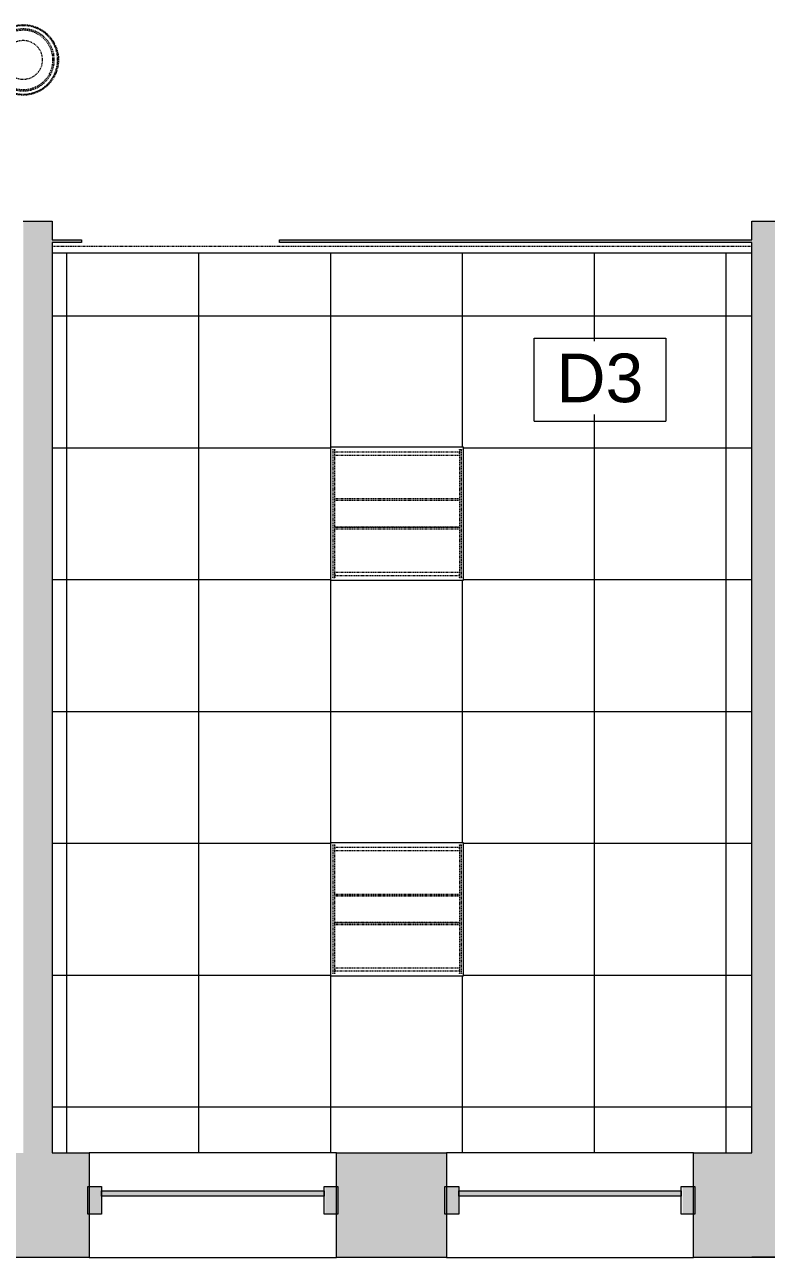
# Model space of a CAD drawing. Header units: inches. Extents: x -1767 to 678, y -1053 to 120.
# Drawn here: x -1499.6 to -1364.6, y -1022.8 to -798.4 of the extents above; entities that cross this region are included whole.
import ezdxf

# ---------------------------------------------------------------- set-up
doc = ezdxf.new("R2010")
doc.units = ezdxf.units.IN
doc.header["$MEASUREMENT"] = 0
doc.linetypes.add('Demolished', pattern=[0.1875, 0.125, -0.0625])
for name, color, linetype, lineweight in [('06_555 11th St - background_dwg', 8, 'Continuous', 9), ('A-ANNO-KEYN', 231, 'Continuous', 9), ('A-CLNG', 13, 'Continuous', 13), ('A-CLNG-PATT', 13, 'Continuous', 13), ('A-GLAZ-CURT', 52, 'Continuous', 13), ('A-GLAZ-CWMG', 51, 'Continuous', 13), ('A-WALL', 113, 'Continuous', 13), ('A-WALL-PATT', 111, 'Continuous', 13), ('E-LITE-EQPM', 33, 'Demolished', 9), ('I-WALL', 2, 'Continuous', 13), ('W', 7, 'Continuous', 9)]:
    doc.layers.add(name, color=color, linetype=linetype, lineweight=lineweight)
doc.styles.add('Arial_2', font='arial.ttf', dxfattribs={"height": 8.851796})

# ---------------------------------------------------------------- blocks, each defined once
blk = doc.blocks.new('System Panel - Glazed-4837760-FIRST FLOOR RCP DEMO')
at = {"layer": 'A-GLAZ-CURT', "lineweight": 9}
blk.add_hatch(color=7, dxfattribs=at).paths.add_polyline_path([(20.25, 0.75), (20.25, 1.75), (-20.25, 1.75), (-20.25, 0.75), (-18.45, 0.75)], flags=0)
at = {"layer": 'A-GLAZ-CURT', "color": 8, "lineweight": 20}
for p, q in [((-20.25, 0.75), (-20.25, 1.75)), ((-20.25, 1.75), (20.25, 1.75)), ((20.25, 0.75), (-20.25, 0.75)), ((20.25, 1.75), (20.25, 0.75))]:
    blk.add_line(p, q, dxfattribs=at)
blk = doc.blocks.new('Rectangular Mullion - 2_5_ x 5_ rectangular-4836572-FIRST FLOOR RCP DEMO')
at = {"layer": 'A-GLAZ-CWMG', "lineweight": 9}
blk.add_hatch(color=7, dxfattribs=at).paths.add_polyline_path([(1.25, -2.5), (-1, -2.5), (-1, 2.5), (1.25, 2.5), (1.25, -1.75)], flags=0)
at = {"layer": 'A-GLAZ-CWMG', "color": 8, "lineweight": 20}
for p, q in [((1.25, 2.5), (-1.25, 2.5)), ((-1.25, 2.5), (-1.25, -2.5)), ((1.25, -2.5), (1.25, 2.5)), ((-1.25, -2.5), (1.25, -2.5))]:
    blk.add_line(p, q, dxfattribs=at)
blk = doc.blocks.new('L-Recessed-Axis-Day-Acrylic - 2 x 2-4558112-FIRST FLOOR RCP DEMO')
at = {"layer": 'E-LITE-EQPM', "color": 7}
for p, q in [((-11.34, 11.7), (-11.7, 11.7)), ((-11.7, 11.64), (-11.7, 11.7)), ((-11.7, 11.7), (-11.7, 11.64)), ((-11.7, -11.64), (-11.7, 11.64)), ((-11.34, 11.64), (-11.34, 11.7)), ((-11.34, 11.7), (-11.34, 11.64)), ((-11.34, 11.64), (-11.34, -11.64)), ((11.34, 11.28), (-11.34, 11.28)), ((11.7, 11.7), (11.34, 11.7)), ((11.34, 11.64), (11.34, 11.7)), ((11.34, 11.7), (11.34, 11.64)), ((11.34, -11.64), (11.34, 11.64)), ((11.7, 11.64), (11.7, 11.7)), ((11.7, 11.7), (11.7, 11.64)), ((11.7, 11.64), (11.7, -11.64)), ((-11.34, 11.19), (-11.34, 11.22)), ((-11.34, 10.99), (-11.34, 11.19)), ((-11.34, 10.97), (-11.34, 10.99)), ((-11.34, 10.66), (11.34, 10.66)), ((11.34, 11.22), (11.34, 11.19)), ((11.34, 11.19), (11.34, 10.99)), ((11.34, 10.99), (11.34, 10.97)), ((-11.34, 2.76), (11.34, 2.76)), ((-11.34, 2.47), (11.34, 2.47)), ((11.34, 2.44), (-11.34, 2.44)), ((-11.34, -2.44), (11.34, -2.44)), ((-11.34, -2.47), (11.34, -2.47)), ((-11.34, -2.76), (11.34, -2.76)), ((-11.34, -10.66), (11.34, -10.66)), ((-11.34, -10.99), (-11.34, -10.97)), ((-11.34, -11.19), (-11.34, -10.99)), ((-11.34, -11.22), (-11.34, -11.19)), ((11.34, -10.97), (11.34, -10.99)), ((11.34, -10.99), (11.34, -11.19)), ((11.34, -11.19), (11.34, -11.22)), ((-11.7, -11.64), (-11.7, -11.7)), ((-11.7, -11.7), (-11.7, -11.64)), ((-11.7, -11.7), (-11.34, -11.7)), ((-11.34, -11.28), (11.34, -11.28)), ((-11.34, -11.64), (-11.34, -11.7)), ((-11.34, -11.7), (-11.34, -11.64)), ((11.34, -11.64), (11.34, -11.7)), ((11.34, -11.7), (11.34, -11.64)), ((11.34, -11.7), (11.7, -11.7)), ((11.7, -11.64), (11.7, -11.7)), ((11.7, -11.7), (11.7, -11.64))]:
    blk.add_line(p, q, dxfattribs=at)
blk = doc.blocks.new('L-Pendant Allea - L-Pendant Allea-5739319-FIRST FLOOR RCP DEMO')
at = {"layer": 'E-LITE-EQPM', "color": 7, "flags": 128}
for points in [[(-6.42, 0), (-6.41, 0.26), (-6.4, 0.51), (-6.37, 0.77), (-6.34, 1.02), (-6.29, 1.28), (-6.24, 1.53), (-6.17, 1.77), (-6.09, 2.02), (-6.01, 2.26), (-5.91, 2.5), (-5.81, 2.73), (-5.69, 2.96), (-5.57, 3.19), (-5.44, 3.41), (-5.3, 3.63), (-5.15, 3.83), (-4.99, 4.04), (-4.83, 4.23), (-4.65, 4.42), (-4.47, 4.61), (-4.29, 4.78), (-4.09, 4.95), (-3.89, 5.11), (-3.68, 5.26), (-3.47, 5.4), (-3.25, 5.54), (-3.03, 5.66), (-2.8, 5.78), (-2.56, 5.89), (-2.33, 5.98), (-2.09, 6.07), (-1.84, 6.15), (-1.59, 6.22), (-1.34, 6.28), (-1.09, 6.33), (-0.84, 6.37), (-0.58, 6.39), (-0.33, 6.41), (-0.07, 6.42), (0.19, 6.42), (0.44, 6.4), (0.7, 6.38), (0.95, 6.35), (1.21, 6.31), (1.46, 6.25), (1.71, 6.19), (1.95, 6.12), (2.2, 6.03), (2.44, 5.94), (2.67, 5.84), (2.9, 5.73), (3.13, 5.61), (3.35, 5.48), (3.57, 5.34), (3.78, 5.19), (3.98, 5.04), (4.18, 4.87), (4.37, 4.7), (4.56, 4.52), (4.73, 4.34), (4.9, 4.14), (5.07, 3.94), (5.22, 3.74), (5.36, 3.53), (5.5, 3.31), (5.63, 3.09), (5.75, 2.86), (5.86, 2.63), (5.96, 2.39), (6.05, 2.15), (6.13, 1.91), (6.2, 1.66), (6.26, 1.41), (6.31, 1.16), (6.36, 0.91), (6.39, 0.65), (6.41, 0.4), (6.42, 0.14), (6.42, 0)], [(-6.3, 0), (-6.29, 0.25), (-6.27, 0.5), (-6.25, 0.75), (-6.21, 1), (-6.17, 1.25), (-6.11, 1.5), (-6.05, 1.74), (-5.98, 1.98), (-5.89, 2.22), (-5.8, 2.45), (-5.7, 2.68), (-5.58, 2.91), (-5.46, 3.13), (-5.33, 3.34), (-5.2, 3.55), (-5.05, 3.76), (-4.89, 3.96), (-4.73, 4.15), (-4.56, 4.34), (-4.39, 4.52), (-4.2, 4.69), (-4.01, 4.85), (-3.81, 5.01), (-3.61, 5.16), (-3.4, 5.3), (-3.19, 5.43), (-2.97, 5.55), (-2.74, 5.67), (-2.51, 5.77), (-2.28, 5.87), (-2.04, 5.95), (-1.8, 6.03), (-1.56, 6.1), (-1.32, 6.16), (-1.07, 6.2), (-0.82, 6.24), (-0.57, 6.27), (-0.32, 6.29), (-0.07, 6.29), (0.18, 6.29), (0.44, 6.28), (0.69, 6.26), (0.94, 6.23), (1.18, 6.18), (1.43, 6.13), (1.67, 6.07), (1.92, 6), (2.15, 5.92), (2.39, 5.82), (2.62, 5.72), (2.85, 5.61), (3.07, 5.5), (3.29, 5.37), (3.5, 5.23), (3.7, 5.09), (3.91, 4.94), (4.1, 4.78), (4.29, 4.61), (4.47, 4.43), (4.64, 4.25), (4.81, 4.06), (4.97, 3.87), (5.12, 3.67), (5.26, 3.46), (5.39, 3.25), (5.52, 3.03), (5.64, 2.8), (5.74, 2.58), (5.84, 2.34), (5.93, 2.11), (6.01, 1.87), (6.08, 1.63), (6.14, 1.38), (6.19, 1.14), (6.23, 0.89), (6.26, 0.64), (6.28, 0.39), (6.29, 0.14), (6.3, 0)], [(6.42, 0), (6.41, -0.26), (6.4, -0.51), (6.37, -0.77), (6.34, -1.02), (6.29, -1.28), (6.24, -1.53), (6.17, -1.77), (6.09, -2.02), (6.01, -2.26), (5.91, -2.5), (5.81, -2.73), (5.69, -2.96), (5.57, -3.19), (5.44, -3.41), (5.3, -3.63), (5.15, -3.83), (4.99, -4.04), (4.83, -4.23), (4.65, -4.42), (4.47, -4.61), (4.29, -4.78), (4.09, -4.95), (3.89, -5.11), (3.68, -5.26), (3.47, -5.4), (3.25, -5.54), (3.03, -5.66), (2.8, -5.78), (2.56, -5.89), (2.33, -5.98), (2.09, -6.07), (1.84, -6.15), (1.59, -6.22), (1.34, -6.28), (1.09, -6.33), (0.84, -6.37), (0.58, -6.39), (0.33, -6.41), (0.07, -6.42), (-0.19, -6.42), (-0.44, -6.4), (-0.7, -6.38), (-0.95, -6.35), (-1.21, -6.31), (-1.46, -6.25), (-1.71, -6.19), (-1.95, -6.12), (-2.2, -6.03), (-2.44, -5.94), (-2.67, -5.84), (-2.9, -5.73), (-3.13, -5.61), (-3.35, -5.48), (-3.57, -5.34), (-3.78, -5.19), (-3.98, -5.04), (-4.18, -4.87), (-4.37, -4.7), (-4.56, -4.52), (-4.73, -4.34), (-4.9, -4.14), (-5.07, -3.94), (-5.22, -3.74), (-5.36, -3.53), (-5.5, -3.31), (-5.63, -3.09), (-5.75, -2.86), (-5.86, -2.63), (-5.96, -2.39), (-6.05, -2.15), (-6.13, -1.91), (-6.2, -1.66), (-6.26, -1.41), (-6.31, -1.16), (-6.36, -0.91), (-6.39, -0.65), (-6.41, -0.4), (-6.42, -0.14), (-6.42, 0)], [(6.3, 0), (6.29, -0.25), (6.27, -0.5), (6.25, -0.75), (6.21, -1), (6.17, -1.25), (6.11, -1.5), (6.05, -1.74), (5.98, -1.98), (5.89, -2.22), (5.8, -2.45), (5.7, -2.68), (5.58, -2.91), (5.46, -3.13), (5.33, -3.34), (5.2, -3.55), (5.05, -3.76), (4.89, -3.96), (4.73, -4.15), (4.56, -4.34), (4.39, -4.52), (4.2, -4.69), (4.01, -4.85), (3.81, -5.01), (3.61, -5.16), (3.4, -5.3), (3.19, -5.43), (2.97, -5.55), (2.74, -5.67), (2.51, -5.77), (2.28, -5.87), (2.04, -5.95), (1.8, -6.03), (1.56, -6.1), (1.32, -6.16), (1.07, -6.2), (0.82, -6.24), (0.57, -6.27), (0.32, -6.29), (0.07, -6.29), (-0.18, -6.29), (-0.44, -6.28), (-0.69, -6.26), (-0.94, -6.23), (-1.18, -6.18), (-1.43, -6.13), (-1.67, -6.07), (-1.92, -6), (-2.15, -5.92), (-2.39, -5.82), (-2.62, -5.72), (-2.85, -5.61), (-3.07, -5.5), (-3.29, -5.37), (-3.5, -5.23), (-3.7, -5.09), (-3.91, -4.94), (-4.1, -4.78), (-4.29, -4.61), (-4.47, -4.43), (-4.64, -4.25), (-4.81, -4.06), (-4.97, -3.87), (-5.12, -3.67), (-5.26, -3.46), (-5.39, -3.25), (-5.52, -3.03), (-5.64, -2.8), (-5.74, -2.58), (-5.84, -2.34), (-5.93, -2.11), (-6.01, -1.87), (-6.08, -1.63), (-6.14, -1.38), (-6.19, -1.14), (-6.23, -0.89), (-6.26, -0.64), (-6.28, -0.39), (-6.29, -0.14), (-6.3, 0)]]:
    blk.add_lwpolyline(points, dxfattribs=at)
at = {"layer": 'E-LITE-EQPM', "color": 7}
for radius, start, end in [(6.25, 360, 180), (5.65, 360, 180), (5.4, 360, 180), (3.52, 0, 180), (6.25, 180, 360), (5.65, 180, 360), (5.4, 180, 360), (3.52, 180, 0)]:
    blk.add_arc((0, 0), radius, start, end, dxfattribs=at)
blk = doc.blocks.new('06_555 11th St - background_dwg-4793957-FIRST FLOOR RCP DEMO')
at = {"layer": 'W'}
blk.add_line((2045.57, 1939.72), (2010.81, 1939.72), dxfattribs=at)
blk = doc.blocks.new('Keynote Tag - Keynote Number - Boxed-135510-FIRST FLOOR RCP DEMO')
at = {"layer": 'A-ANNO-KEYN'}
for p, q in [((-0.125, -0.0792), (-0.125, 0.0781)), ((-0.125, 0.0781), (0.125, 0.0781)), ((0.125, 0.0781), (0.125, -0.0792)), ((-0.125, -0.0792), (0.125, -0.0792))]:
    blk.add_line(p, q, dxfattribs=at)

msp = doc.modelspace()

# ---------------------------------------------------------------- hatches: boundary and pattern name
at = {"layer": 'A-CLNG-PATT'}
h = msp.add_hatch(dxfattribs=at)
h.set_pattern_fill('FP1_3', color=256, style=0, pattern_type=2)
h.set_pattern_definition([(90, (-1419.948, -923.408), (24, -1e-15), []), (0, (-1419.948, -923.408), (0, -24), [])])
h.paths.add_polyline_path([(-1367.26, -1003.79), (-1367.26, -839.92), (-1494.64, -839.92), (-1494.64, -1003.79), (-1377.88, -1003.79)], flags=0)
h.paths.add_polyline_path([(-1433.68, -971.51), (-1443.95, -971.51), (-1443.95, -947.3), (-1419.74, -947.3), (-1419.74, -971.51), (-1424.08, -971.51)], flags=0)
h.paths.add_polyline_path([(-1433.68, -899.51), (-1443.95, -899.51), (-1443.95, -875.3), (-1419.74, -875.3), (-1419.74, -899.51), (-1424.08, -899.51)], flags=0)
at = {"layer": 'A-WALL-PATT', "lineweight": 9}
for points in [[(-1494.64, -1003.79), (-1494.64, -834.15), (-1499.89, -834.15), (-1499.89, -1003.79)], [(-1367.26, -987.4), (-1362.01, -987.4), (-1362.01, -834.15), (-1367.26, -834.15), (-1367.26, -971.51)], [(-1367.26, -1016.78), (-1362, -1016.78), (-1362, -992.78), (-1361.76, -992.78), (-1361.76, -987.4), (-1367.26, -987.4), (-1367.26, -1013.34)], [(-1338, -1022.78), (-1338, -1016.78), (-1367.26, -1016.78), (-1367.26, -1022.78), (-1362, -1022.78)]]:
    msp.add_hatch(color=7, dxfattribs=at).paths.add_polyline_path(points, flags=0)
h = msp.add_hatch(color=7, dxfattribs=at)
h.paths.add_polyline_path([(-1453.26, -838.03), (-1367.26, -838.03), (-1367.26, -837.53), (-1453.26, -837.53)], flags=0)
h.paths.add_polyline_path([(-1493.86, -838.03), (-1489.26, -838.03), (-1489.26, -837.53), (-1494.64, -837.53), (-1494.64, -838.03)], flags=0)
h = msp.add_hatch(color=7, dxfattribs=at)
h.paths.add_polyline_path([(-1377.88, -1022.79), (-1367.26, -1022.78), (-1367.26, -1003.79), (-1377.88, -1003.79), (-1377.88, -1013.34)], flags=0)
h.paths.add_polyline_path([(-1442.88, -1022.79), (-1422.88, -1022.79), (-1422.88, -1003.79), (-1442.88, -1003.79), (-1442.88, -1013.34)], flags=0)
h.paths.add_polyline_path([(-1487.88, -1022.79), (-1487.88, -1003.79), (-1507.88, -1003.79), (-1507.88, -1022.79)], flags=0)
h.paths.add_polyline_path([(-1552.88, -1022.79), (-1552.88, -1003.79), (-1572.88, -1003.79), (-1572.88, -1022.79)], flags=0)
h.paths.add_polyline_path([(-1625.69, -1022.79), (-1617.88, -1022.79), (-1617.88, -1003.79), (-1628.51, -1003.79), (-1628.51, -1022.79)], flags=0)

# ---------------------------------------------------------------- linework, layer by layer
at = {"layer": 'A-CLNG', "color": 7, "linetype": 'Demolished', "lineweight": 9}
msp.add_line((-1494.64, -838.67), (-1367.26, -838.67), dxfattribs=at)
at = {"layer": 'A-CLNG'}
for p, q in [((-1494.64, -839.92), (-1367.26, -839.92)), ((-1419.74, -875.3), (-1443.95, -875.3)), ((-1443.95, -875.3), (-1443.95, -899.51)), ((-1419.74, -899.51), (-1419.74, -875.3)), ((-1443.95, -899.51), (-1419.74, -899.51)), ((-1419.74, -947.3), (-1443.95, -947.3)), ((-1443.95, -947.3), (-1443.95, -971.51)), ((-1419.74, -971.51), (-1419.74, -947.3)), ((-1443.95, -971.51), (-1419.74, -971.51))]:
    msp.add_line(p, q, dxfattribs=at)
at = {"layer": 'A-WALL', "color": 8, "lineweight": 20}
for p, q in [((-1367.26, -1003.79), (-1367.26, -987.4)), ((-1494.64, -1003.79), (-1487.88, -1003.79)), ((-1487.88, -1003.79), (-1487.88, -1022.79)), ((-1442.88, -1022.79), (-1442.88, -1003.79)), ((-1442.88, -1003.79), (-1422.88, -1003.79)), ((-1422.88, -1003.79), (-1422.88, -1022.79)), ((-1377.88, -1022.79), (-1377.88, -1003.79)), ((-1377.88, -1003.79), (-1367.26, -1003.79)), ((-1487.88, -1022.79), (-1507.88, -1022.79)), ((-1422.88, -1022.79), (-1442.88, -1022.79)), ((-1367.26, -1022.79), (-1377.88, -1022.79)), ((-1332.5, -1022.78), (-1367.26, -1022.78))]:
    msp.add_line(p, q, dxfattribs=at)
at = {"layer": 'A-WALL', "lineweight": 9}
for p, q in [((-1442.88, -1003.79), (-1487.88, -1003.79)), ((-1377.88, -1003.79), (-1422.88, -1003.79)), ((-1487.88, -1022.79), (-1442.88, -1022.79)), ((-1422.88, -1022.79), (-1377.88, -1022.79))]:
    msp.add_line(p, q, dxfattribs=at)
at = {"layer": 'I-WALL', "color": 8, "lineweight": 20}
for p, q in [((-1499.89, -834.15), (-1494.64, -834.15)), ((-1494.64, -834.15), (-1494.64, -837.53)), ((-1367.26, -837.53), (-1367.26, -834.15)), ((-1367.26, -834.15), (-1362.01, -834.15)), ((-1494.64, -837.53), (-1489.26, -837.53)), ((-1494.64, -838.03), (-1494.64, -1003.79)), ((-1489.26, -838.03), (-1494.64, -838.03)), ((-1489.26, -837.53), (-1489.26, -838.03)), ((-1453.26, -838.03), (-1453.26, -837.53)), ((-1453.26, -837.53), (-1367.26, -837.53)), ((-1367.26, -838.03), (-1453.26, -838.03)), ((-1367.26, -987.4), (-1367.26, -838.03))]:
    msp.add_line(p, q, dxfattribs=at)

# ---------------------------------------------------------------- block references
at = {"layer": '06_555 11th St - background_dwg', "color": 7}
msp.add_blockref('06_555 11th St - background_dwg-4793957-FIRST FLOOR RCP DEMO', (-3378.07, -2962.51), dxfattribs=at)
at = {"layer": 'A-ANNO-KEYN', "xscale": 95.99999999999994, "yscale": 95.99999999999994, "zscale": 95.99999999999994}
msp.add_blockref('Keynote Tag - Keynote Number - Boxed-135510-FIRST FLOOR RCP DEMO', (-1394.9, -862.96), dxfattribs=at)
at = {"layer": 'A-GLAZ-CURT', "lineweight": 9}
for p in [(-1465.38, -1012.41), (-1400.38, -1012.41)]:
    msp.add_blockref('System Panel - Glazed-4837760-FIRST FLOOR RCP DEMO', p, dxfattribs=at)
at = {"layer": 'A-GLAZ-CWMG', "lineweight": 9, "extrusion": (0, 0, -1), "rotation": 180}
for p in [(1486.88, -1012.41), (1443.88, -1012.41), (1421.88, -1012.41), (1378.88, -1012.41)]:
    msp.add_blockref('Rectangular Mullion - 2_5_ x 5_ rectangular-4836572-FIRST FLOOR RCP DEMO', p, dxfattribs=at)
at = {"layer": 'E-LITE-EQPM', "color": 7}
msp.add_blockref('L-Pendant Allea - L-Pendant Allea-5739319-FIRST FLOOR RCP DEMO', (-1499.89, -804.78), dxfattribs=at)
at = {"layer": 'E-LITE-EQPM', "color": 7, "extrusion": (0, 0, -1), "rotation": 180}
for p in [(1431.84, -887.4), (1431.84, -959.4)]:
    msp.add_blockref('L-Recessed-Axis-Day-Acrylic - 2 x 2-4558112-FIRST FLOOR RCP DEMO', p, dxfattribs=at)

# ---------------------------------------------------------------- next in the draw order: texts
at = {"layer": 'A-ANNO-KEYN', "insert": (-1394.93, -858.25), "char_height": 8.852, "width": 18.792, "attachment_point": 2, "line_spacing_factor": 0.938532, "style": 'Arial_2', "bg_fill": 3, "box_fill_scale": 1.25, "bg_fill_color": 0, "bg_fill_transparency": 0}
msp.add_mtext('D3', dxfattribs=at)

doc.saveas('drawing.dxf')
